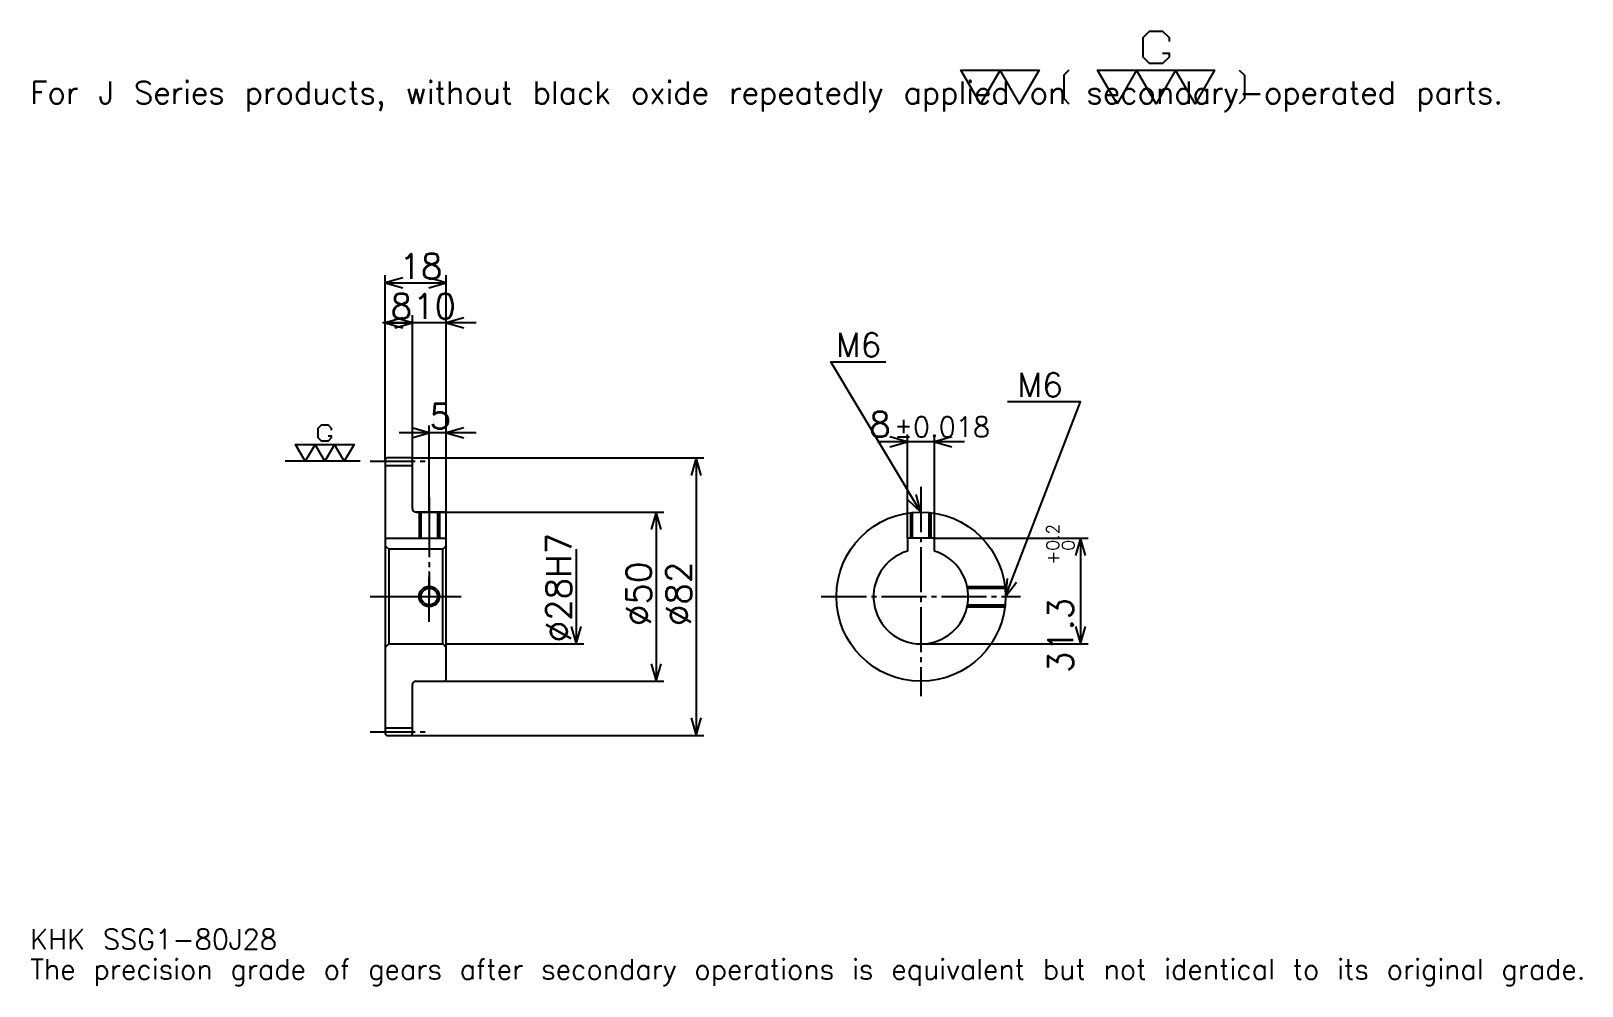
# Model space of a CAD drawing. Extents: x 15 to 473, y 5 to 288.
import ezdxf

# ---------------------------------------------------------------- set-up
doc = ezdxf.new("R2010")
doc.units = 0
doc.linetypes.add('DASHDOT', pattern=[17.739131, 13.304348, -1.478261, 1.478261, -1.478261])
doc.layers.get('0').update_dxf_attribs({"linetype": 'CONTINUOUS'})
doc.layers.add('DASHDOT', color=6, linetype='DASHDOT')
doc.styles.add('KANJI', font='TXT', dxfattribs={"bigfont": 'BIGFONT'})

msp = doc.modelspace()

# ---------------------------------------------------------------- linework, layer by layer
at = {"color": 5}
for p, q in [((119.739136, 161.478256), (119.739136, 215.434784)), ((119.739136, 213.217392), (137.739136, 213.217392)), ((137.739136, 161.478256), (137.739136, 215.434784)), ((127.739136, 161.478256), (127.739136, 203.608688)), ((146.608704, 201.391296), (118.869568, 201.391296)), ((119.739136, 201.391296), (127.739136, 201.391296)), ((132.739136, 161.478256), (132.739136, 171.086945)), ((146.608704, 168.869568), (123.869568, 168.869568)), ((290.913055, 166.173904), (265.17392, 166.173904)), ((274.043488, 137.778259), (274.043488, 168.391296)), ((282.043488, 137.778259), (282.043488, 168.391296)), ((119.739136, 160.978256), (119.739136, 161.478256)), ((127.239136, 161.478256), (137.739136, 161.478256)), ((127.739136, 160.978256), (127.739136, 161.478256)), ((132.739136, 145.478256), (132.739136, 161.478256)), ((132.739136, 145.478256), (132.739136, 161.478256)), ((137.739136, 161.478256), (213.869568, 161.478256)), ((137.739136, 144.978256), (137.739136, 161.478256)), ((211.652176, 161.478256), (211.652176, 79.478256)), ((128.739136, 145.478256), (137.739136, 145.478256)), ((137.739136, 145.478256), (202.043488, 145.478256)), ((199.826096, 145.478256), (199.826096, 95.478256)), ((282.043488, 137.778259), (327.434814, 137.778259)), ((325.217407, 137.778259), (325.217407, 106.478256)), ((176.17392, 134.478256), (176.17392, 106.478256)), ((137.739136, 106.478256), (178.391312, 106.478256)), ((278.043488, 106.478256), (327.434814, 106.478256)), ((128.739136, 95.478256), (137.739136, 95.478256)), ((137.739136, 95.478256), (202.043488, 95.478256)), ((127.239136, 79.478256), (137.739136, 79.478256)), ((137.739136, 79.478256), (213.869568, 79.478256))]:
    msp.add_line(p, q, dxfattribs=at)
at = {"color": 7}
msp.add_line((112.347832, 160.478256), (90.17392, 160.478256), dxfattribs=at)
at = {"color": 4}
for p, q in [((119.739136, 159.228256), (127.739136, 159.228256)), ((119.739136, 137.778259), (137.739136, 137.778259)), ((120.739136, 134.478256), (120.739136, 106.478256)), ((136.739136, 134.478256), (137.739136, 135.478256)), ((136.739136, 106.478256), (137.739136, 105.478256)), ((119.739136, 81.728256), (127.739136, 81.728256))]:
    msp.add_line(p, q, dxfattribs=at)
at = {"color": 7}
for points in [[(349.460846, 281.076508), (351.382599, 281.076508), (351.382599, 279.923462), (349.460846, 278.00174), (345.617371, 278.00174), (343.695648, 279.923462), (343.695648, 285.68869), (345.617371, 287.610413), (349.460846, 287.610413), (351.382599, 285.68869), (351.382599, 284.535645)], [(295.652161, 266.086945), (289.886932, 276.079987), (312.947815, 276.079987), (307.182587, 266.086945), (301.417389, 276.079987), (295.652161, 266.086945)], [(321.787811, 276.079987), (320.250427, 274.542603), (320.250427, 267.624329), (321.787811, 266.086945)], [(336.008667, 266.086945), (330.243469, 276.079987), (364.834778, 276.079987), (359.06955, 266.086945), (353.304321, 276.079987), (347.539124, 266.086945), (341.773895, 276.079987), (336.008667, 266.086945)], [(372.13739, 276.079987), (373.674774, 274.542603), (373.674774, 267.624329), (372.13739, 266.086945)], [(102.813049, 167.973038), (103.773918, 167.973038), (103.773918, 167.396515), (102.813049, 166.435638), (100.891312, 166.435638), (99.930443, 167.396515), (99.930443, 170.279129), (100.891312, 171.23999), (102.813049, 171.23999), (103.773918, 170.279129), (103.773918, 169.702606)], [(96.08696, 160.478256), (93.204353, 165.474777), (110.500008, 165.474777), (107.617401, 160.478256), (104.734787, 165.474777), (101.85218, 160.478256), (98.969574, 165.474777), (96.08696, 160.478256)]]:
    msp.add_lwpolyline(points, dxfattribs=at)
at = {"color": 5}
for points in [[(124.913048, 214.695648), (119.739136, 213.217392), (124.913048, 211.739136)], [(132.565216, 211.739136), (137.739136, 213.217392), (132.565216, 214.695648)], [(124.913048, 202.869568), (119.739136, 201.391296), (124.913048, 199.913025)], [(122.565224, 199.913025), (127.739136, 201.391296), (122.565224, 202.869568)], [(122.565224, 199.913025), (127.739136, 201.391296), (122.565224, 202.869568)], [(142.913055, 202.869568), (137.739136, 201.391296), (142.913055, 199.913025)], [(278.043488, 145.478256), (251.434784, 189.82608), (267.695679, 189.82608)], [(303.043488, 120.478256), (325.217407, 178), (303.634766, 178)], [(127.565224, 167.391296), (132.739136, 168.869568), (127.565224, 170.347824)], [(142.913055, 170.347824), (137.739136, 168.869568), (142.913055, 167.391296)], [(268.869568, 164.695648), (274.043488, 166.173904), (268.869568, 167.652161)], [(287.217407, 167.652161), (282.043488, 166.173904), (287.217407, 164.695648)], [(213.130432, 156.304352), (211.652176, 161.478256), (210.17392, 156.304352)], [(274.113953, 149.154297), (278.043488, 145.478256), (276.649109, 150.675415)], [(201.304352, 140.304352), (199.826096, 145.478256), (198.347839, 140.304352)], [(326.695679, 132.60434), (325.217407, 137.778259), (323.739136, 132.60434)], [(303.525146, 125.837608), (303.043488, 120.478256), (306.283813, 124.774178)], [(174.695663, 111.652168), (176.17392, 106.478256), (177.652176, 111.652168)], [(323.739136, 111.652168), (325.217407, 106.478256), (326.695679, 111.652168)], [(198.347839, 100.652168), (199.826096, 95.478256), (201.304352, 100.652168)], [(210.17392, 84.652168), (211.652176, 79.478256), (213.130432, 84.652168)]]:
    msp.add_lwpolyline(points, dxfattribs=at)
at = {"color": 4}
for points in [[(127.739136, 146.478256), (127.739136, 160.978256), (127.239136, 161.478256), (120.239136, 161.478256), (119.739136, 160.978256), (119.739136, 105.478256)], [(128.739136, 95.478256), (137.239136, 95.478256), (137.739136, 95.978256), (137.739136, 144.978256), (137.239136, 145.478256), (128.739136, 145.478256)], [(129.739136, 145.478256), (129.739136, 137.778259)], [(130.279129, 145.478256), (130.279129, 137.778259)], [(135.199142, 145.478256), (135.199142, 137.778259)], [(135.739136, 145.478256), (135.739136, 137.778259)], [(275.043488, 137.778259), (275.043488, 145.297607)], [(275.583496, 137.778259), (275.583496, 145.356934)], [(280.503479, 137.778259), (280.503479, 145.356934)], [(281.043488, 137.778259), (281.043488, 145.297607)], [(282.043488, 133.894669), (282.043488, 137.778259), (274.043488, 137.778259), (274.043488, 133.894669)], [(119.739136, 105.478256), (120.739136, 106.478256), (136.739136, 106.478256), (136.739136, 134.478256), (120.739136, 134.478256), (119.739136, 135.478256)], [(291.718262, 123.478256), (302.862854, 123.478256)], [(291.825684, 122.938255), (302.92218, 122.938255)], [(291.718262, 117.478256), (302.862854, 117.478256)], [(291.825684, 118.018257), (302.92218, 118.018257)], [(119.739136, 105.478256), (119.739136, 79.978256), (120.239136, 79.478256), (127.239136, 79.478256), (127.739136, 79.978256), (127.739136, 94.478256)]]:
    msp.add_lwpolyline(points, dxfattribs=at)
for centre, radius in [((278.043488, 120.478256), 25), ((132.739136, 120.478256), 2.46)]:
    msp.add_circle(centre, radius, dxfattribs=at)
at = {"color": 7}
msp.add_circle((132.739136, 120.478256), 3, dxfattribs=at)
at = {"color": 4}
for centre, radius, start, end in [((128.739136, 146.478256), 1, 180, 270), ((278.043488, 120.478256), 14, 106.60154993, 73.39845007), ((128.739136, 94.478256), 1, 90, 180)]:
    msp.add_arc(centre, radius, start, end, dxfattribs=at)
at = {"layer": 'DASHDOT', "color": 7}
for p, q in [((115.304352, 160.478256), (132.17392, 160.478256)), ((278.043488, 152.869568), (278.043488, 91.043472)), ((132.739136, 145.478256), (132.739136, 120.478256)), ((115.304352, 120.478256), (142.17392, 120.478256)), ((248.608704, 120.478256), (307.478271, 120.478256)), ((115.304352, 80.478256), (132.17392, 80.478256))]:
    msp.add_line(p, q, dxfattribs=at)
for points in [[(132.739136, 149.91304), (132.739136, 133.343475)], [(132.739136, 113.043472), (132.739136, 127.91304)], [(125.304352, 120.478256), (140.17392, 120.478256)]]:
    msp.add_lwpolyline(points, dxfattribs=at)

# ---------------------------------------------------------------- texts
at = {"color": 7, "style": 'KANJI'}
for s, height, p in [('For J Series products, without black oxide repeatedly applied on secondary-operated parts.', 6.652174, (14.782609, 266.086945)), ('18', 7.391304, (123.934784, 214.399994)), ('8', 7.391304, (121.33696, 202.573914)), ('10', 7.391304, (127.934784, 202.573914)), ('M6', 7.095652, (252.913055, 191.304352)), ('M6', 7.095652, (306.591309, 179.478256)), ('5', 7.391304, (132.83696, 170.05217)), ('8', 7.391304, (262.786377, 167.652161)), ('%%p0.018', 5.913043, (270.102844, 167.652161)), ('KHK SSG1-80J28', 5.913043, (14.782609, 16.26087)), ('The precision grade of gears after secondary operations is equivalent but not identical to its original grade.', 5.913043, (14.782609, 7.391304))]:
    msp.add_text(s, height=height, dxfattribs=at).set_placement(p)
for s, height, p in [('%%c28H7', 7.391304, (174.695663, 106.989128)), ('0.2', 3.695652, (318.860901, 134.054626)), ('+', 3.695652, (318.860901, 129.915497)), ('0', 3.695652, (323.443481, 134.054626)), ('%%c50', 7.391304, (198.347839, 111.793472)), ('%%c82', 7.391304, (210.17392, 111.793472)), ('31.3', 7.391304, (323, 97.923004))]:
    msp.add_text(s, height=height, rotation=90, dxfattribs=at).set_placement(p)

doc.saveas('drawing.dxf')
